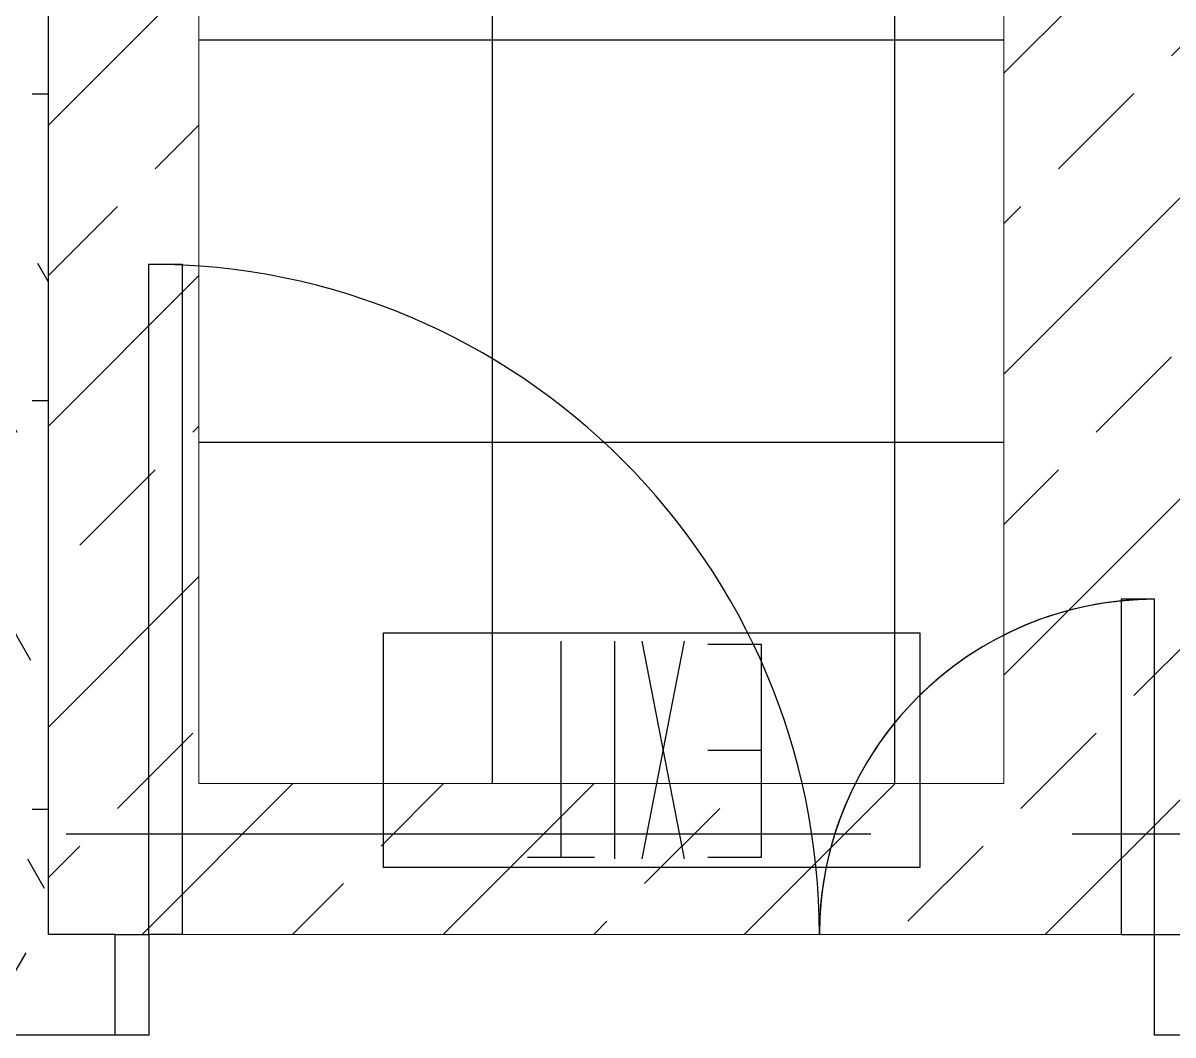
# Model space of a CAD drawing. Header units: millimetres. Extents: x -92759 to 184353, y -15225 to 86714.
# Drawn here: x 67564 to 69278, y 52041 to 53551 of the extents above; entities that cross this region are included whole.
import ezdxf

# ---------------------------------------------------------------- set-up
doc = ezdxf.new("R2010")
doc.units = ezdxf.units.MM
doc.linetypes.add('IDA - Grid Line', pattern=[2100, 1200, -300, 300, -300])
for name, color, linetype in [('0-1', 9, 'Continuous'), ('A-_DOOR----_E-1', 8, 'Continuous'), ('A-_FURT----_E-1', 8, 'Continuous'), ('A-_WALL----_H-1', 9, 'Continuous'), ('A-_WALLPRTN_E', 8, 'Continuous'), ('A-PATT-CONC', 8, 'Continuous')]:
    doc.layers.add(name, color=color, linetype=linetype)
for name, color, linetype, true_color in [('A-_DETA----_ED-2', 1, 'Continuous', 0xff0000), ('E-_LIGT----_E', 1, 'Continuous', 0xff0000), ('S-_ANOTGRID_E-1', 9, 'IDA - Grid Line', 0x808080)]:
    doc.layers.add(name, color=color, linetype=linetype, true_color=true_color)
doc.layers.add('HFI 9MM FPB', color=94, linetype='Continuous', lineweight=5)
pattern_1 = [(0, (-11670.95, 40338.29), (609.6, 152.4), [50.292, -406.908, 50.292, -406.908, -2438.4]), (0, (-11670.95, 40338.29), (609.6, 152.4), [-914.4, 50.292, -864.108, 50.292, -406.908, -1066.8]), (0, (-11670.95, 40338.29), (609.6, 152.4), [-2286, 50.292, -254.508, 50.292, -711.708]), (120, (-11442.35, 40414.49), (-436.7823, 451.7291), [50.292, -406.908, 50.292, -406.908, -2438.4]), (120, (-11442.35, 40414.49), (-436.7823, 451.7291), [-914.4, 50.292, -864.108, 50.292, -406.908, -1066.8]), (120, (-11442.35, 40414.49), (-436.7823, 451.7291), [-2286, 50.292, -254.508, 50.292, -711.708]), (240, (-11366.15, 40719.29), (-172.8177, -604.1291), [50.292, -406.908, 50.292, -406.908, -2438.4]), (240, (-11366.15, 40719.29), (-172.8177, -604.1291), [-914.4, 50.292, -864.108, 50.292, -406.908, -1066.8]), (240, (-11366.15, 40719.29), (-172.8177, -604.1291), [-2286, 50.292, -254.508, 50.292, -711.708])]

# ---------------------------------------------------------------- blocks, each defined once
blk = doc.blocks.new('IDA - Exit Sign - IDA - Exit Sign - One Side-7541936-BLK8_RHH_2ND STOREY PLAN')
at = {"layer": 'A-_DETA----_ED-2'}
for p, q in [((-163.9, -115.1), (-163.9, -432.5)), ((-83.9, -115.1), (-163.9, -115.1)), ((-48.9, -112.8), (14, -437.8)), ((14, -112.8), (-48.9, -437.8)), ((55.1, -112.8), (55.1, -437.8)), ((185.1, -115.3), (85.1, -115.3)), ((135.1, -115.3), (135.1, -437.8)), ((-83.9, -275), (-163.9, -275)), ((-163.9, -432.5), (-83.9, -432.5))]:
    blk.add_line(p, q, dxfattribs=at)
at = {"layer": 'E-_LIGT----_E'}
for p, q in [((-400, -450), (-400, -100)), ((-400, -100), (400, -100)), ((400, -100), (400, -450)), ((400, -450), (-400, -450))]:
    blk.add_line(p, q, dxfattribs=at)
blk = doc.blocks.new('IDA - F - DoubleUnbalanced - Swing - 1600L X 2200H - FMD-10 2HR-10538731-BLK8_RHH_2ND STOREY PLAN')
at = {"layer": 'A-_DOOR----_E-1'}
for p, q in [((-550, 75), (-500, 75)), ((-500, 75), (-500, -75)), ((1000, 75), (1050, 75)), ((1000, -75), (1000, 75)), ((-500, -75), (-550, -75)), ((-500, -75), (-500, -575)), ((-450, -75), (-500, -75)), ((-450, -575), (-450, -75)), ((950, -75), (1000, -75)), ((950, -1075), (950, -75)), ((1000, -75), (1000, -1075)), ((1050, -75), (1000, -75)), ((-500, -575), (-450, -575)), ((1000, -1075), (950, -1075))]:
    blk.add_line(p, q, dxfattribs=at)
for centre, radius, start, end in [((-500, -75), 500, 270, 0), ((-500, -75), 500, 270, 360), ((1000, -75), 1000, 180, 270), ((1000, -75), 1000, 180, 270)]:
    blk.add_arc(centre, radius, start, end, dxfattribs=at)
blk = doc.blocks.new('A$C3019c3af')
at = {"layer": 'A-_WALL----_H-1'}
h = blk.add_hatch(dxfattribs=at)
h.set_pattern_fill('FP_8', color=256, style=0, pattern_type=2)
h.set_pattern_definition(pattern_1)
h.paths.add_polyline_path([(-15250, 19300), (-15100, 19300), (-15100, 28300), (-15250, 28300), (-15250, 23414.3)])
h = blk.add_hatch(dxfattribs=at)
h.set_pattern_fill('FP_8', color=256, style=0, pattern_type=2)
h.set_pattern_definition(pattern_1)
h.paths.add_polyline_path([(-10507.7, 19300), (-10300, 19300), (-10300, 19450), (-11950, 19450), (-11950, 19300)])
h.paths.add_polyline_path([(-15100, 19300), (-15000, 19300), (-15000, 19450), (-15100, 19450), (-15100, 19375)])
h.paths.add_polyline_path([(-13050, 19300), (-13050, 19450), (-13400, 19450), (-13400, 19300)])
at = {"layer": 'A-_WALLPRTN_E'}
for p, q in [((-15100, 28300), (-15100, 19450)), ((-15000, 19450), (-15100, 19450)), ((-15000, 19300), (-15000, 19450)), ((-15000, 19300), (-15350, 19300))]:
    blk.add_line(p, q, dxfattribs=at)
at = {"layer": 'S-_ANOTGRID_E-1'}
blk.add_line((-38173.1, 19600), (13784.7, 19600), dxfattribs=at)
at = {"layer": 'A-_DOOR----_E-1', "rotation": 180}
blk.add_blockref('IDA - F - DoubleUnbalanced - Swing - 1600L X 2200H - FMD-10 2HR-10538731-BLK8_RHH_2ND STOREY PLAN', (-13950, 19375), dxfattribs=at)
at = {"layer": 'A-_FURT----_E-1', "rotation": 180}
blk.add_blockref('IDA - Exit Sign - IDA - Exit Sign - One Side-7541936-BLK8_RHH_2ND STOREY PLAN', (-14200, 19450), dxfattribs=at)
blk = doc.blocks.new('RCP_B8L2')
at = {"layer": 'A-PATT-CONC'}
h = blk.add_hatch(dxfattribs=at)
h.set_pattern_fill('ANSI37', color=256, scale=189, angle=45)
h.set_pattern_definition([(90, (-383593.07, -167902.3), (-600.075, 0), []), (180, (-383593.07, -167902.3), (-6e-14, -600.075), [])])
h.paths.add_polyline_path([(-384793.1, -159502.3), (-379993.1, -159502.3), (-379993.1, -163702.3), (-383593.1, -163702.3), (-383593.1, -167902.3), (-384793.1, -167902.3)])
at = {"layer": 'HFI 9MM FPB'}
h = blk.add_hatch(dxfattribs=at)
h.set_pattern_fill('ANSI33', color=256, scale=50)
h.set_pattern_definition([(45, (-381589.02, -647239), (-224.5064, 224.5064), []), (45, (-381364.5, -647239), (-224.5064, 224.5064), [158.75, -79.375])])
h.paths.add_polyline_path([(-383218.1, -168127.3), (-385018.1, -168127.3), (-385018.1, -159277.3), (-379768.1, -159277.3), (-379768.1, -164077.3), (-383218.1, -164077.3)])
h.paths.add_polyline_path([(-379993.1, -159502.3), (-379993.1, -163702.3), (-383593.1, -163702.3), (-383593.1, -167902.3), (-384793.1, -167902.3), (-384793.1, -159502.3)], flags=16)
for points in [[(-383218.1, -168127.3), (-385018.1, -168127.3), (-385018.1, -159277.3), (-379768.1, -159277.3), (-379768.1, -164077.3), (-383218.1, -164077.3)], [(-379993.1, -159502.3), (-379993.1, -163702.3), (-383593.1, -163702.3), (-383593.1, -167902.3), (-384793.1, -167902.3), (-384793.1, -159502.3)]]:
    blk.add_lwpolyline(points, close=True, dxfattribs=at)

msp = doc.modelspace()

# ---------------------------------------------------------------- block references
at = {"layer": '0-1'}
msp.add_blockref('A$C3019c3af', (82701.1, 32741.2), dxfattribs=at)
at = {"layer": 'A-PATT-CONC'}
msp.add_blockref('RCP_B8L2', (452619.1, 220318.5), dxfattribs=at)

doc.saveas('drawing.dxf')
